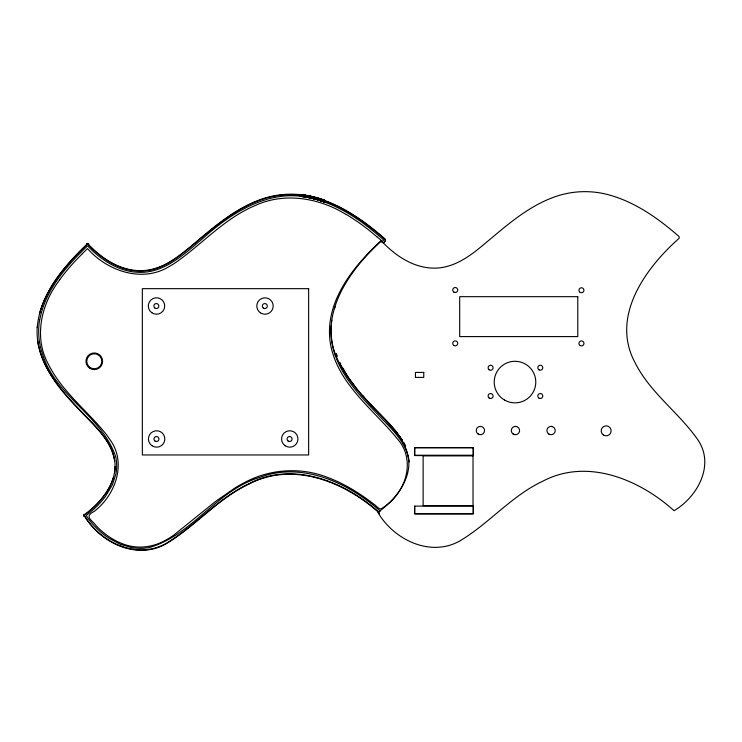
<?xml version="1.0" encoding="UTF-8"?>
<svg xmlns="http://www.w3.org/2000/svg" width="742" height="742" viewBox="0 0 742 742"><rect width="100%" height="100%" fill="white"/><g stroke="black" fill="none" stroke-linecap="round" stroke-linejoin="round"><path stroke-width="1.11" d="M115.029 466.579C114.722 482.931 104.817 497.186 93.177 507.89A105.522 105.522 0 0 1 84.069 515.365C99.966 542.931 137.474 560.933 166.996 543.283C195.953 525.642 218.231 498.438 249.303 483.942C292.969 461.181 344.242 481.697 378.374 512.23M114.528 472.645C118.432 449.94 101.033 431.64 86.443 416.8C65.519 395.189 42.424 371.918 37.675 340.838M37.211 327.51C40.124 293.415 64.035 266.202 87.639 243.515C102.702 259.923 124.248 273.427 147.38 270.171C166.032 267.537 180.77 254.617 194.784 243.061C215.792 225.234 237.496 206.805 264.189 198.281A90.672 90.672 0 0 1 309.451 196.046C338.259 202.371 362.959 219.678 384.838 238.757A1.66 1.66 0 0 1 384.857 241.215L383.271 242.82M39.688 320.173C45.095 290.252 66.288 266.192 87.565 245.852A115.78 115.78 0 0 0 92.945 251.148C104.947 262.214 119.981 271.071 136.584 272.212C163.472 274.41 184.331 253.912 203.354 238.006C231.856 212.37 269.689 188.394 309.72 197.799A107.729 107.729 0 0 1 324.838 202.167A106.792 106.792 0 0 0 308.542 197.539A106.514 106.514 0 0 1 324.393 202.01L324.402 200.219A103.055 103.055 0 0 0 299.462 194.506M334.503 308.728L335.134 306.752M113.303 477.653C109.742 489.34 102.034 499.264 93.177 507.482A105.522 105.522 0 0 1 84.069 514.957C99.966 542.532 137.474 560.525 166.996 542.875C195.953 525.243 218.231 498.03 249.303 483.534C293.387 460.55 344.974 481.706 379.292 512.527M39.678 312.864C47.831 285.373 67.374 263.373 87.639 243.914C102.702 260.321 124.248 273.835 147.38 270.58C166.032 267.936 180.77 255.016 194.784 243.459C215.792 225.633 237.496 207.213 264.189 198.689A90.672 90.672 0 0 1 309.451 196.454C338.259 202.779 362.959 220.086 384.838 239.165A1.66 1.66 0 0 1 384.857 241.623L383.271 243.228M59.824 279.715C41.459 303.181 33.269 336.979 48.36 364.22C61.809 391.182 86.22 409.899 105.002 432.818A88.845 88.845 0 0 1 109.992 439.7C127.03 462.906 115.529 494.923 94.429 511.238C83.419 516.877 91.999 519.734 96.488 526.171C104.14 533.99 113.303 540.519 123.664 544.183C137.622 549.423 153.566 547.327 166.301 539.87A93.501 93.501 0 0 0 173.6 535.242L215.922 501.156L235.752 487.466A146.656 146.656 0 0 1 244.285 482.708C269.782 468.842 301.141 466.783 328.122 477.625C339.4 481.846 350.038 487.624 360.065 494.265C364.693 497.326 369.182 500.581 373.569 503.976C376.797 505.627 379.858 511.767 383.178 507.491C405.967 493.115 416.67 459.641 396.979 438.466A106.245 106.245 0 0 0 394.976 435.925C370.879 407.534 337.397 382.649 330.431 343.787C323.753 302.467 352.942 266.795 381.258 240.417L376.908 236.652M82.204 253.755L87.51 248.598C107.358 271.108 142.51 283.286 169.575 266.313A96.794 96.794 0 0 0 176.448 262.009C202.789 243.395 224.891 218.296 255.1 205.562C284.501 191.928 319.385 197.864 346.245 214.577M381.471 242.105L383.725 239.991C360.13 219.038 332.128 199.681 299.898 196.287M309.72 197.799L312.734 197.799M473.275 506.1L414.602 506.1L414.602 513.733L473.275 513.733L473.275 506.1L473.275 513.863L414.732 513.863L414.732 506.035M299.453 196.24L307.949 197.446M552.178 426.539L552.252 426.567A4.192 4.192 0 0 0 551.074 426.39M516.627 426.567L516.553 426.539A4.192 4.192 0 0 0 515.44 426.39M549.887 434.534L549.266 434.293M514.252 434.534L513.64 434.293M479.202 434.534L478.581 434.293M324.838 200.377L316.76 197.799A99.159 99.159 0 0 0 299.898 194.599A103.518 103.518 0 0 1 324.82 200.433M380.331 511.164C348.555 483.023 302.569 461.366 260.099 477.292C216.608 490.1 192.057 535.641 148.854 547.615A49.658 49.658 0 0 1 131.288 547.522L120.213 544.238L109.018 538.293A81.537 81.537 0 0 1 90.932 522.016L89.021 519.632A45.345 45.345 0 0 1 86.666 516.228L86.211 515.449A106.894 106.894 0 0 0 94.67 508.363L97.74 505.376A85.71 85.71 0 0 0 105.373 496.565L112.432 484.749L115.919 473.925A42.164 42.164 0 0 0 115.845 457.36C102.656 416.281 55.733 396.534 42.73 354.741A69.859 69.859 0 0 1 39.576 320.154M362.597 395.551C379.635 416.568 408.239 434.218 408.888 464.047C408.452 480.241 398.547 494.33 387.027 504.95A105.522 105.522 0 0 1 377.928 512.425C393.826 540 431.334 557.993 460.856 540.343C489.813 522.702 512.091 495.498 543.163 481.002C587.655 457.786 639.567 479.592 674.061 510.691C697.638 496.825 715.279 464.678 697.591 439.431C678.605 412.329 650.048 392.713 635.05 362.634C610.341 316.788 645.123 268.53 678.707 238.683A1.66 1.66 0 0 0 678.698 236.225C656.809 217.146 632.11 199.839 603.302 193.514A90.672 90.672 0 0 0 558.049 195.749C527.219 205.543 503.53 228.453 479.026 248.44C466.458 258.624 451.757 267.945 435.053 268.131C414.008 268.409 395.31 255.888 381.499 240.974C348.415 270.515 314.933 318.346 339.521 363.311C353.823 390.728 378.179 410.558 397.879 433.82M355.752 387.51L347.868 376.676L342.86 368.041M399.187 435.628L402.433 440.154M402.433 440.562C383.475 414.398 355.854 394.967 341.19 365.574M403.741 442.371L405.67 445.961M336.182 353.331L337.434 356.392M339.938 362.513L340.773 364.554M335.124 355.038C343.101 377.956 360.148 396.08 376.686 413.22C388.919 426.557 404.288 439.292 408.527 457.721A38.501 38.501 0 0 1 409.194 461.951M114.704 461.116C111.217 438.726 91.915 423.97 77.65 408.081C56.438 386.285 35.124 359.332 37.211 327.101M335.115 355.038A73.569 73.569 0 0 1 331.182 325.84M331.526 322.13A73.569 73.569 0 0 1 331.776 320.256M346.319 214.466A214.93 214.93 0 0 1 376.815 236.754M59.731 279.641A207.074 207.074 0 0 1 82.288 253.847M83.809 516.46A1.66 1.66 0 0 1 84.338 514.262M86.434 243.849A1.66 1.66 0 0 1 88.845 243.988M379.514 513.789A1.66 1.66 0 0 1 379.199 513.575M308.644 288.666L142.343 288.666L142.343 454.967L308.644 454.967L308.644 288.666M577.768 296.679L459.688 296.679L459.697 336.59L577.777 336.59L577.777 296.679M423.747 372.41L415.437 372.41L415.437 377.4L423.756 377.4L423.756 372.41M473.275 447.621L414.602 447.621L414.602 455.245L473.275 455.245L473.275 447.621M473.275 447.751L414.732 447.751L414.732 455.579L473.275 455.579L473.275 447.751M473.025 455.755L423.135 455.755L423.135 505.645L473.025 505.645L473.025 455.755M260.405 312.809A8.199 8.199 0 0 0 273.177 306.585A8.199 8.199 0 0 0 261.407 298.646A8.199 8.199 0 0 0 260.405 312.809M263.373 308.097A2.495 2.495 0 0 0 267.296 306.279A2.495 2.495 0 0 0 263.762 303.793A2.495 2.495 0 0 0 263.373 308.097M90.125 368.486A8.32 8.32 0 0 0 102.6 361.289A8.32 8.32 0 0 0 90.125 354.082A8.32 8.32 0 0 0 90.125 368.486M90.524 367.8A7.522 7.522 0 0 0 101.802 361.289A7.522 7.522 0 0 0 90.524 354.769A7.522 7.522 0 0 0 90.524 367.8M285.169 445.757A8.199 8.199 0 0 0 297.932 439.533A8.199 8.199 0 0 0 286.162 431.594A8.199 8.199 0 0 0 285.169 445.757M288.137 441.045A2.495 2.495 0 0 0 292.051 439.236A2.495 2.495 0 0 0 288.527 436.741A2.495 2.495 0 0 0 288.137 441.045M152.045 445.757A8.199 8.199 0 0 0 164.817 439.533A8.199 8.199 0 0 0 153.037 431.594A8.199 8.199 0 0 0 152.045 445.757M155.208 441.165A2.495 2.495 0 0 0 158.946 439.014A2.495 2.495 0 0 0 155.208 436.853A2.495 2.495 0 0 0 155.208 441.165M151.925 312.799A8.199 8.199 0 0 0 164.687 306.576A8.199 8.199 0 0 0 152.917 298.627A8.199 8.199 0 0 0 151.925 312.799M155.078 308.208A2.495 2.495 0 0 0 158.825 306.047A2.495 2.495 0 0 0 155.078 303.886A2.495 2.495 0 0 0 155.078 308.208M504.606 400.077A20.785 20.785 0 0 0 535.78 382.074A20.785 20.785 0 0 0 504.606 364.072A20.785 20.785 0 0 0 504.606 400.077M477.996 433.949A4.155 4.155 0 0 0 484.535 430.926A4.155 4.155 0 0 0 478.646 426.78A4.155 4.155 0 0 0 477.996 433.949M513.047 433.949A4.155 4.155 0 0 0 519.586 430.926A4.155 4.155 0 0 0 513.696 426.78A4.155 4.155 0 0 0 513.047 433.949M548.681 433.949A4.155 4.155 0 0 0 555.211 430.926A4.155 4.155 0 0 0 549.321 426.78A4.155 4.155 0 0 0 548.681 433.949M603.292 434.923A4.99 4.99 0 0 0 611.13 431.297A4.99 4.99 0 0 0 604.062 426.316A4.99 4.99 0 0 0 603.292 434.923M453.798 292.042A2.495 2.495 0 0 0 457.721 290.224A2.495 2.495 0 0 0 454.187 287.738A2.495 2.495 0 0 0 453.798 292.042M453.993 345.531A2.495 2.495 0 0 0 457.731 343.37A2.495 2.495 0 0 0 453.993 341.209A2.495 2.495 0 0 0 453.993 345.531M580.207 345.549A2.495 2.495 0 0 0 583.954 343.398A2.495 2.495 0 0 0 580.207 341.237A2.495 2.495 0 0 0 580.207 345.549M580.198 292.422A2.495 2.495 0 0 0 583.945 290.261A2.495 2.495 0 0 0 580.198 288.1A2.495 2.495 0 0 0 580.198 292.422M489.182 369.785A2.495 2.495 0 0 0 493.096 367.967A2.495 2.495 0 0 0 489.572 365.481A2.495 2.495 0 0 0 489.182 369.785M489.163 398.055A2.495 2.495 0 0 0 493.087 396.237A2.495 2.495 0 0 0 489.553 393.752A2.495 2.495 0 0 0 489.163 398.055M538.868 398.055A2.495 2.495 0 0 0 542.792 396.247A2.495 2.495 0 0 0 539.258 393.752A2.495 2.495 0 0 0 538.868 398.055M539.054 369.868A2.495 2.495 0 0 0 542.792 367.707A2.495 2.495 0 0 0 539.054 365.546A2.495 2.495 0 0 0 539.054 369.868"/></g></svg>
